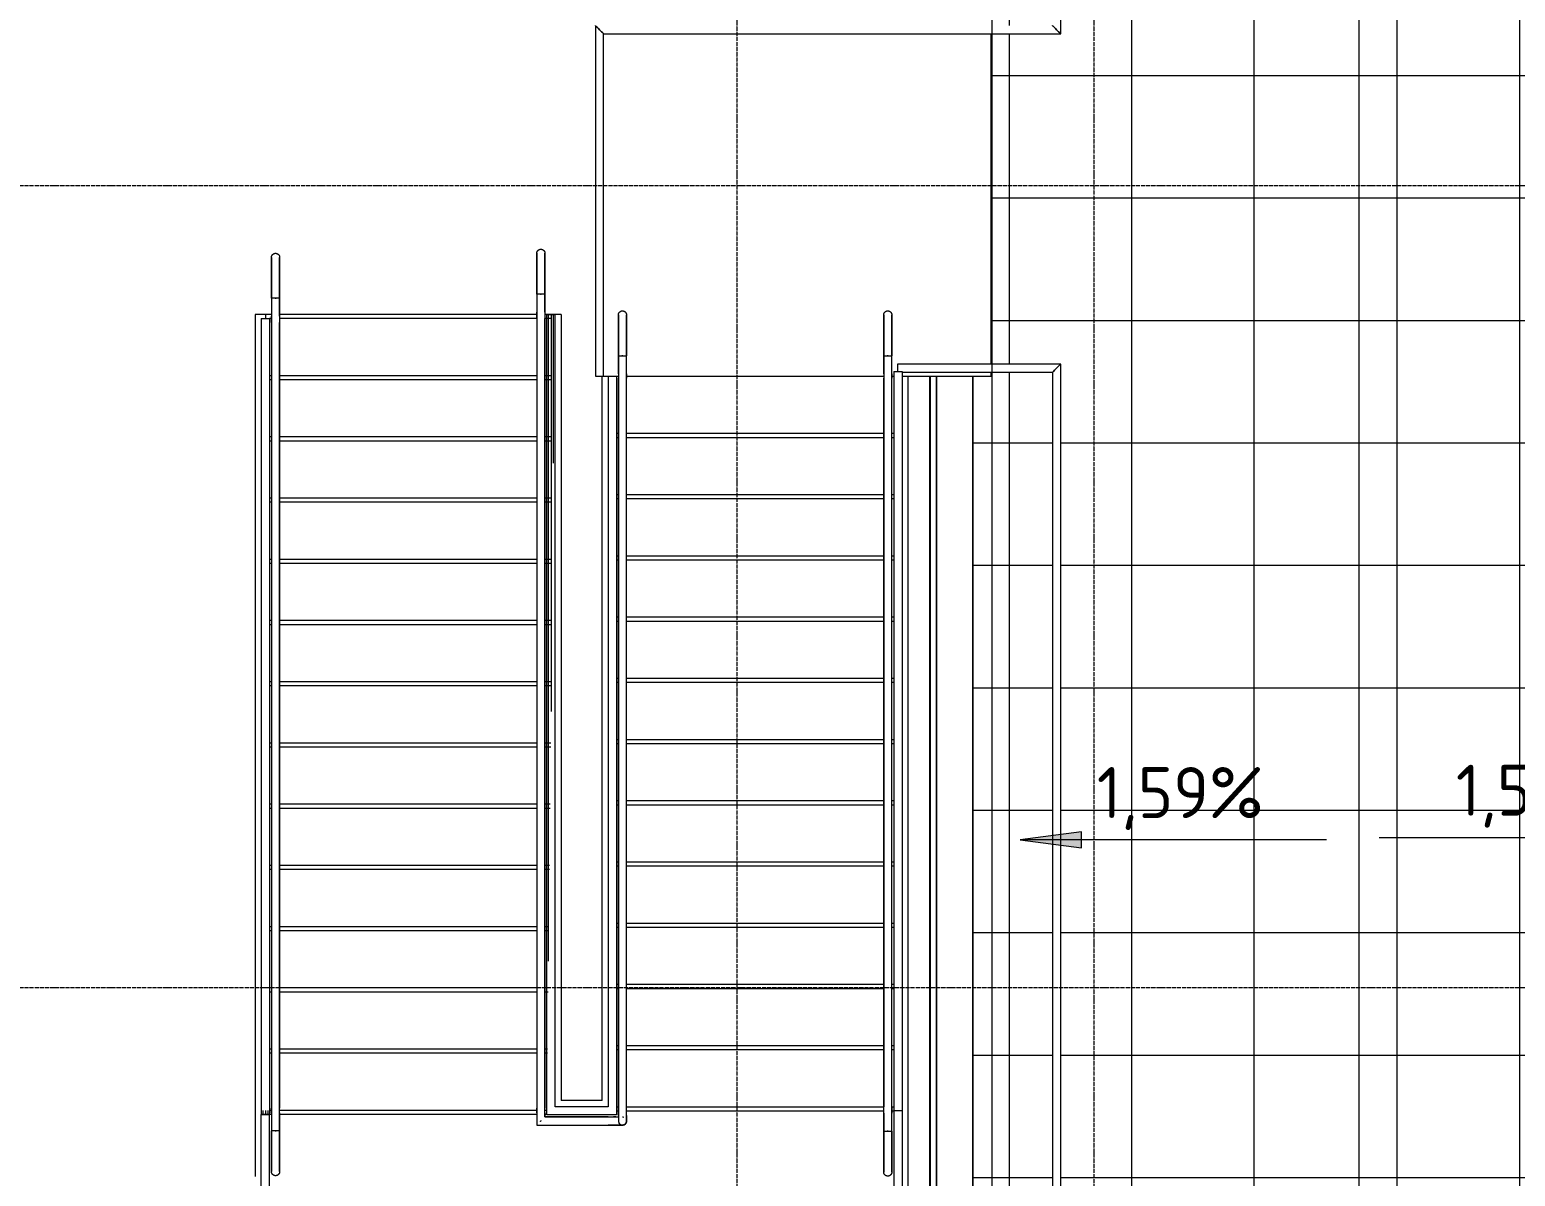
# Model space of a CAD drawing. Header units: millimetres. Extents: x -695119 to 412940, y -249585 to 622758.
# Drawn here: x 85166 to 92446, y 534374 to 539993 of the extents above; entities that cross this region are included whole.
import ezdxf

# ---------------------------------------------------------------- set-up
doc = ezdxf.new("R2010")
doc.units = ezdxf.units.MM
doc.linetypes.add('ADSK_Линия сетки', pattern=[25, 20, -2.5, 0, -2.5])
for name, color, linetype, lineweight in [('Балясины', 7, 'Continuous', 9), ('Желоба', 8, 'Continuous', 9), ('Крыши', 7, 'Continuous', 9), ('Лестницы', 8, 'Continuous', 9), ('Ограждение', 8, 'Continuous', 9), ('Оси', 252, 'Continuous', 9), ('Перекрытия', 7, 'Continuous', 18), ('Поручни', 8, 'Continuous', 9), ('Тонкие линии', 7, 'Continuous', 18), ('Уклоны в точках', 7, 'Continuous', 9), ('Штриховка поверхностей', 7, 'Continuous', 9)]:
    doc.layers.add(name, color=color, linetype=linetype, lineweight=lineweight)
doc.layers.add('Стены', color=194, linetype='Continuous')
doc.styles.add('GOST Common_1', font='', dxfattribs={"height": 250})
doc.styles.get('GOST Common_1').set_extended_font_data('GOST type B')

# ---------------------------------------------------------------- blocks, each defined once
blk = doc.blocks.new('Ограждение - Ограждение-3902016-План 2 этажа смеж')
at = {"layer": 'Поручни'}
for p, q in [((-4916.2, -1490.7), (-4876.2, -1490.7)), ((-4916.2, -2892.8), (-4916.2, -1490.7)), ((-4876.2, -2852.8), (-4876.2, -1490.7)), ((-1816.2, -1472.8), (-1816.2, -2852.8)), ((-1776.2, -1472.8), (-1776.2, -2892.8)), ((-1776.2, -2892.8), (-4916.2, -2892.8)), ((-1816.2, -2852.8), (-4876.2, -2852.8))]:
    blk.add_line(p, q, dxfattribs=at)
blk = doc.blocks.new('Ограждение - Ограждение-3902023-План 2 этажа смеж')
at = {"layer": 'Поручни'}
for p, q in [((-3516.2, 2429.3), (-3476.2, 2429.3)), ((-3516.2, -1470.7), (-3516.2, 2429.3)), ((-3508.7, 2429.3), (-3483.7, 2429.3)), ((-3508.7, -739.5), (-3508.7, 2429.3)), ((-3483.7, 1701.4), (-3483.7, 2429.3)), ((-3476.2, -1452.8), (-3476.2, 2429.3)), ((-3216.2, 2127.2), (-3176.2, 2127.2)), ((-3216.2, 2127.2), (-3216.2, -1452.8)), ((-3176.2, 2127.2), (-3176.2, -1492.8)), ((-3216.2, -1452.8), (-3476.2, -1452.8)), ((-3516.2, -1492.8), (-3516.2, -1470.7)), ((-3176.2, -1492.8), (-3516.2, -1492.8))]:
    blk.add_line(p, q, dxfattribs=at)
blk = doc.blocks.new('Тип верхнего поручня - Верхний поручень_Внутренний_-3902029-План 2 этажа смеж')
at = {"layer": 'Ограждение'}
for p, q in [((-3566.2, 2529.3), (-3566.2, 2441.1)), ((-3543.8, 2529.3), (-3548.5, 2529.3)), ((-3526.2, 2441.1), (-3526.2, 2529.3)), ((-3566.2, 2409.8), (-3566.2, -1469.1)), ((-3526.2, -1469.1), (-3526.2, 2409.8)), ((-3166.2, 2227.2), (-3166.2, 2139)), ((-3143.8, 2227.2), (-3148.5, 2227.2)), ((-3126.2, 2139), (-3126.2, 2227.2)), ((-3166.2, 2125.6), (-3166.2, -1506.2)), ((-3126.2, -1506.2), (-3126.2, 2125.6)), ((-3566.2, -1482.5), (-3566.2, -1542.8)), ((-3526.2, -1502.8), (-3526.2, -1482.5)), ((-3216.2, -1502.8), (-3526.2, -1502.8)), ((-3566.2, -1542.8), (-3216.2, -1542.8))]:
    blk.add_line(p, q, dxfattribs=at)
at = {"layer": 'Ограждение', "flags": 128}
for points in [[(-3566.2, 2409.8), (-3566.2, 2412.3), (-3566.2, 2414.9), (-3566.2, 2417.5), (-3566.2, 2420.1), (-3566.2, 2422.8), (-3566.2, 2425.6), (-3566.2, 2428.3), (-3566.2, 2431.1), (-3566.2, 2433.8), (-3566.2, 2436.6), (-3566.2, 2439.4), (-3566.2, 2441.1)], [(-3526.2, 2441.1), (-3526.2, 2438.3), (-3526.2, 2435.5), (-3526.2, 2432.7), (-3526.2, 2429.9), (-3526.2, 2427.2), (-3526.2, 2424.4), (-3526.2, 2421.7), (-3526.2, 2419.1), (-3526.2, 2416.4), (-3526.2, 2413.8), (-3526.2, 2411.3), (-3526.2, 2409.8)], [(-3166.2, 2139), (-3166.2, 2137.8), (-3166.2, 2136.6), (-3166.2, 2135.4), (-3166.2, 2134.2), (-3166.2, 2133), (-3166.2, 2131.9), (-3166.2, 2130.7), (-3166.2, 2129.6), (-3166.2, 2128.4), (-3166.2, 2127.3), (-3166.2, 2126.2), (-3166.2, 2125.6)], [(-3126.2, 2125.6), (-3126.2, 2126.7), (-3126.2, 2127.8), (-3126.2, 2128.9), (-3126.2, 2130), (-3126.2, 2131.2), (-3126.2, 2132.3), (-3126.2, 2133.5), (-3126.2, 2134.7), (-3126.2, 2135.9), (-3126.2, 2137.1), (-3126.2, 2138.3), (-3126.2, 2139)], [(-3566.2, -1469.1), (-3566.2, -1470.2), (-3566.2, -1471.3), (-3566.2, -1472.4), (-3566.2, -1473.6), (-3566.2, -1474.7), (-3566.2, -1475.9), (-3566.2, -1477.1), (-3566.2, -1478.2), (-3566.2, -1479.4), (-3566.2, -1480.6), (-3566.2, -1481.8), (-3566.2, -1482.5)], [(-3526.2, -1482.5), (-3526.2, -1481.3), (-3526.2, -1480.1), (-3526.2, -1478.9), (-3526.2, -1477.8), (-3526.2, -1476.6), (-3526.2, -1475.4), (-3526.2, -1474.2), (-3526.2, -1473.1), (-3526.2, -1472), (-3526.2, -1470.8), (-3526.2, -1469.8), (-3526.2, -1469.1)], [(-3216.2, -1502.8), (-3213.4, -1502.8), (-3210.6, -1502.8), (-3207.8, -1502.8), (-3205, -1502.8), (-3202.3, -1502.8), (-3199.5, -1502.8), (-3196.8, -1502.8), (-3194.1, -1502.8), (-3191.5, -1502.8), (-3188.9, -1502.8), (-3186.3, -1502.8), (-3183.8, -1502.8), (-3181.4, -1502.8), (-3179, -1502.8), (-3176.6, -1502.8), (-3174.4, -1502.8), (-3172.1, -1502.8), (-3170, -1502.8), (-3167.9, -1502.8), (-3166.2, -1502.8)], [(-3166.2, -1506.2), (-3166.2, -1507.3), (-3166.2, -1508.3), (-3166.2, -1509.3), (-3166.2, -1510.3), (-3166.2, -1511.3), (-3166.2, -1512.2), (-3166.2, -1513.1), (-3166.2, -1514), (-3166.2, -1514.8), (-3166.2, -1515.6), (-3166.2, -1516.4), (-3166.2, -1517.1), (-3166.2, -1517.8), (-3166.2, -1518.4), (-3166.2, -1519), (-3166.2, -1519.6), (-3166.2, -1520.1), (-3166.2, -1520.6), (-3166.2, -1521), (-3166.2, -1521.4), (-3166.2, -1521.7), (-3166.2, -1522), (-3166.2, -1522.3), (-3166.2, -1522.5), (-3166.2, -1522.6), (-3166.2, -1522.7), (-3166.2, -1522.8), (-3166.2, -1522.8)], [(-3146.5, -1502.8), (-3146.3, -1502.8), (-3146.2, -1502.8)], [(-3126.5, -1519.4), (-3126.3, -1520.2), (-3126.2, -1521), (-3126.2, -1521.8), (-3126.2, -1522.6), (-3126.2, -1523.4), (-3126.2, -1524.2), (-3126.3, -1525), (-3126.4, -1525.8), (-3126.5, -1526.6), (-3126.7, -1527.4), (-3126.9, -1528.1), (-3127.1, -1528.9), (-3127.4, -1529.7), (-3127.7, -1530.4), (-3128, -1531.1), (-3128.3, -1531.9), (-3128.7, -1532.6), (-3129.1, -1533.3), (-3129.5, -1533.9), (-3130, -1534.6), (-3130.5, -1535.2), (-3131, -1535.8), (-3131.5, -1536.4), (-3132.1, -1537), (-3132.7, -1537.6), (-3133.3, -1538.1), (-3133.9, -1538.6), (-3134.5, -1539.1), (-3135.2, -1539.5), (-3135.9, -1540), (-3136.5, -1540.4), (-3137.3, -1540.7), (-3138, -1541.1), (-3138.7, -1541.4), (-3139.5, -1541.7), (-3140.2, -1541.9), (-3141, -1542.1), (-3141.8, -1542.3), (-3142.5, -1542.5), (-3143.3, -1542.6), (-3144.1, -1542.7), (-3144.9, -1542.8), (-3145.7, -1542.8), (-3146.1, -1542.8)], [(-3145.4, -1502.8), (-3144.6, -1502.9), (-3143.8, -1503), (-3143, -1503.1), (-3142.2, -1503.2), (-3141.4, -1503.4), (-3140.6, -1503.6)], [(-3126.2, -1522.8), (-3126.2, -1522.8), (-3126.2, -1522.7), (-3126.2, -1522.6), (-3126.2, -1522.4), (-3126.2, -1522.2), (-3126.2, -1522), (-3126.2, -1521.6), (-3126.2, -1521.3), (-3126.2, -1520.9), (-3126.2, -1520.4), (-3126.2, -1520), (-3126.2, -1519.4), (-3126.2, -1518.8), (-3126.2, -1518.2), (-3126.2, -1517.6), (-3126.2, -1516.9), (-3126.2, -1516.1), (-3126.2, -1515.4), (-3126.2, -1514.6), (-3126.2, -1513.7), (-3126.2, -1512.8), (-3126.2, -1511.9), (-3126.2, -1511), (-3126.2, -1510), (-3126.2, -1509), (-3126.2, -1508), (-3126.2, -1507), (-3126.2, -1506.2)], [(-3146.2, -1542.8), (-3146.2, -1542.8), (-3146.4, -1542.8), (-3146.7, -1542.8), (-3147.1, -1542.8), (-3147.6, -1542.8), (-3148.2, -1542.8), (-3148.9, -1542.8), (-3149.7, -1542.8), (-3150.6, -1542.8), (-3151.7, -1542.8), (-3152.8, -1542.8), (-3154.1, -1542.8), (-3155.4, -1542.8), (-3156.9, -1542.8), (-3158.4, -1542.8), (-3160, -1542.8), (-3161.7, -1542.8), (-3163.5, -1542.8), (-3165.4, -1542.8), (-3167.4, -1542.8), (-3169.4, -1542.8), (-3171.6, -1542.8), (-3173.8, -1542.8), (-3176, -1542.8), (-3178.3, -1542.8), (-3180.7, -1542.8), (-3183.2, -1542.8), (-3185.7, -1542.8), (-3188.2, -1542.8), (-3190.8, -1542.8), (-3193.4, -1542.8), (-3196.1, -1542.8), (-3198.8, -1542.8), (-3201.5, -1542.8), (-3204.3, -1542.8), (-3207, -1542.8), (-3209.8, -1542.8), (-3212.6, -1542.8), (-3215.4, -1542.8), (-3216.2, -1542.8)]]:
    blk.add_lwpolyline(points, dxfattribs=at)
at = {"layer": 'Ограждение'}
for start, end in [(170.60891, 195), (172.58136, 180), (180, 360), (170, 173.35601), (186.64242, 190), (345, 9.3911), (6.64242, 10), (350, 353.35601), (0, 7.42109), (203.30988, 216.67135), (220.6437, 270), (270, 315), (320.60633, 339.96715)]:
    blk.add_arc((-3146.2, -1522.8), 20, start, end, dxfattribs=at)
blk.add_open_spline([(-3548.5, -1525.1), (-3548.2, -1524.8), (-3547.4, -1524), (-3546.2, -1522.8), (-3544.9, -1521.6), (-3544.2, -1520.8), (-3543.8, -1520.5)], degree=3, knots=[0.46272837, 0.46272837, 0.46272837, 0.46272837, 0.47916667, 0.5, 0.52083333, 0.53727163, 0.53727163, 0.53727163, 0.53727163], dxfattribs=at)
blk = doc.blocks.new('Тип верхнего поручня - D40 шаг 400-977594-План 2 этажа смеж')
at = {"layer": 'Ограждение'}
for p, q in [((0, 2.3), (0, 0)), ((0, 0), (0, -2.3))]:
    blk.add_line(p, q, dxfattribs=at)
at = {"layer": 'Ограждение', "flags": 128}
for points in [[(0, 20), (8, 20), (16, 20), (23.9, 20), (31.9, 20), (39.7, 20), (47.5, 20), (55.3, 20), (62.9, 20), (70.5, 20), (77.9, 20), (85.2, 20), (92.4, 20), (99.4, 20), (106.2, 20), (112.9, 20), (119.4, 20), (125.8, 20), (131.9, 20), (137.8, 20), (143.5, 20), (148.9, 20), (154.1, 20), (159.1, 20), (163.8, 20), (168.3, 20), (172.5, 20), (176.4, 20), (180, 20), (183.4, 20), (186.4, 20), (189.2, 20), (191.6, 20), (193.7, 20), (195.6, 20), (197.1, 20), (198.3, 20), (199.2, 20), (199.7, 20), (200, 20), (200, 20)], [(200, 20), (199.8, 20), (199.4, 20), (198.6, 20), (197.4, 20), (196, 20), (194.3, 20), (192.2, 20), (189.8, 20), (187.2, 20), (184.2, 20), (181, 20), (177.4, 20), (173.6, 20), (169.5, 20), (165.1, 20), (160.4, 20), (155.5, 20), (150.4, 20), (145, 20), (139.3, 20), (133.5, 20), (127.4, 20), (121.2, 20), (114.7, 20), (108.1, 20), (101.2, 20), (94.3, 20), (87.1, 20), (79.9, 20), (72.5, 20), (65, 20), (57.3, 20), (49.6, 20), (41.8, 20), (34, 20), (26.1, 20), (18.1, 20), (10.2, 20), (2.2, 20), (0, 20)], [(200, 20), (200.8, 20), (201.6, 19.9), (202.4, 19.9), (203.2, 19.7), (204, 19.6), (204.8, 19.4), (205.5, 19.2), (206.3, 19), (207, 18.7), (207.8, 18.4), (208.5, 18.1), (209.2, 17.7), (209.9, 17.4), (210.6, 16.9), (211.3, 16.5), (211.9, 16), (212.6, 15.6), (213.2, 15), (213.8, 14.5), (214.3, 13.9), (214.9, 13.3), (215.4, 12.7), (215.9, 12.1), (216.4, 11.5), (216.8, 10.8), (217.2, 10.1), (217.6, 9.4), (218, 8.7), (218.3, 8), (218.6, 7.2), (218.9, 6.5), (219.2, 5.7), (219.4, 5), (219.6, 4.2), (219.7, 3.4), (219.8, 2.6), (219.9, 1.8), (220, 1), (220, 0.2), (220, 0)], [(220, 0), (220, -0.8), (219.9, -1.6), (219.9, -2.4), (219.7, -3.2), (219.6, -4), (219.4, -4.8), (219.2, -5.5), (219, -6.3), (218.7, -7), (218.4, -7.8), (218.1, -8.5), (217.7, -9.2), (217.4, -9.9), (216.9, -10.6), (216.5, -11.3), (216, -11.9), (215.6, -12.6), (215, -13.2), (214.5, -13.8), (213.9, -14.3), (213.3, -14.9), (212.7, -15.4), (212.1, -15.9), (211.5, -16.4), (210.8, -16.8), (210.1, -17.2), (209.4, -17.6), (208.7, -18), (208, -18.3), (207.2, -18.6), (206.5, -18.9), (205.7, -19.2), (205, -19.4), (204.2, -19.6), (203.4, -19.7), (202.6, -19.8), (201.8, -19.9), (201, -20), (200.2, -20), (200, -20)], [(0, -20), (8, -20), (16, -20), (23.9, -20), (31.9, -20), (39.7, -20), (47.5, -20), (55.3, -20), (62.9, -20), (70.5, -20), (77.9, -20), (85.2, -20), (92.4, -20), (99.4, -20), (106.2, -20), (112.9, -20), (119.4, -20), (125.8, -20), (131.9, -20), (137.8, -20), (143.5, -20), (148.9, -20), (154.1, -20), (159.1, -20), (163.8, -20), (168.3, -20), (172.5, -20), (176.4, -20), (180, -20), (183.4, -20), (186.4, -20), (189.2, -20), (191.6, -20), (193.7, -20), (195.6, -20), (197.1, -20), (198.3, -20), (199.2, -20), (199.7, -20), (200, -20), (200, -20)], [(200, -20), (199.8, -20), (199.4, -20), (198.6, -20), (197.4, -20), (196, -20), (194.3, -20), (192.2, -20), (189.8, -20), (187.2, -20), (184.2, -20), (181, -20), (177.4, -20), (173.6, -20), (169.5, -20), (165.1, -20), (160.4, -20), (155.5, -20), (150.4, -20), (145, -20), (139.3, -20), (133.5, -20), (127.4, -20), (121.2, -20), (114.7, -20), (108.1, -20), (101.2, -20), (94.3, -20), (87.1, -20), (79.9, -20), (72.5, -20), (65, -20), (57.3, -20), (49.6, -20), (41.8, -20), (34, -20), (26.1, -20), (18.1, -20), (10.2, -20), (2.2, -20), (0, -20)]]:
    blk.add_lwpolyline(points, dxfattribs=at)
blk = doc.blocks.new('Тип верхнего поручня - Верхний поручень_Внутренний_-V76-План 2 этажа смеж')
at = {"layer": 'Ограждение'}
for p, q in [((-3526.2, 2529.3), (-3566.2, 2529.3)), ((-3566.2, 2529.3), (-3566.2, 2441.1)), ((-3526.2, 2529.3), (-3526.2, 2441.1)), ((-3566.2, 2441.1), (-3566.2, 2418.7)), ((-3566.2, 2418.7), (-3566.2, -1460.2)), ((-3526.2, 2441.1), (-3526.2, 2418.7)), ((-3526.2, 2418.7), (-3526.2, -1460.2)), ((-3166.2, 2227.2), (-3126.2, 2227.2)), ((-3166.2, 2139), (-3166.2, 2227.2)), ((-3126.2, 2139), (-3126.2, 2227.2)), ((-3166.2, 2139), (-3166.2, 2116.6)), ((-3166.2, -1495.2), (-3166.2, 2116.6)), ((-3126.2, 2139), (-3126.2, 2116.6)), ((-3126.2, -1495.2), (-3126.2, 2116.6)), ((-3566.2, -1482.5), (-3566.2, -1460.2)), ((-3566.2, -1482.5), (-3566.2, -1542.8)), ((-3526.2, -1482.5), (-3526.2, -1460.2)), ((-3526.2, -1482.5), (-3526.2, -1502.8)), ((-3526.2, -1502.8), (-3196.2, -1502.8)), ((-3166.2, -1495.2), (-3166.2, -1502.8)), ((-3126.2, -1495.2), (-3126.2, -1522.8)), ((-3566.2, -1542.8), (-3196.2, -1542.8)), ((-3196.2, -1542.8), (-3146.2, -1542.8))]:
    blk.add_line(p, q, dxfattribs=at)
blk = doc.blocks.new('Тип перил - Перила_Внутренний_-3902046-План 2 этажа смеж')
at = {"layer": 'Ограждение'}
for p, q in [((-3178, -1502.8), (-3189.4, -1502.8)), ((-3126.2, -1522.8), (-3126.2, -1506.2)), ((-3196.2, -1542.8), (-3146.2, -1542.8))]:
    blk.add_line(p, q, dxfattribs=at)
at = {"layer": 'Ограждение', "flags": 128}
for points in [[(-3166.2, 2139), (-3166.2, 2137.8), (-3166.2, 2136.6), (-3166.2, 2135.4), (-3166.2, 2134.2), (-3166.2, 2133), (-3166.2, 2131.9)], [(-3166.2, 2129.6), (-3166.2, 2128.4), (-3166.2, 2127.3), (-3166.2, 2126.2), (-3166.2, 2125.6)], [(-3126.2, 2131.2), (-3126.2, 2132.3), (-3126.2, 2133.5), (-3126.2, 2134.7), (-3126.2, 2135.9), (-3126.2, 2137.1), (-3126.2, 2138.3), (-3126.2, 2139)], [(-3126.2, 2125.6), (-3126.2, 2126.7), (-3126.2, 2127.8), (-3126.2, 2128.9), (-3126.2, 2130)], [(-3566.2, -1469.1), (-3566.2, -1470.2), (-3566.2, -1471.3), (-3566.2, -1472.4), (-3566.2, -1473.6)], [(-3566.2, -1474.7), (-3566.2, -1475.9), (-3566.2, -1477.1), (-3566.2, -1478.2), (-3566.2, -1479.4), (-3566.2, -1480.6), (-3566.2, -1481.8), (-3566.2, -1482.5)], [(-3526.2, -1473.1), (-3526.2, -1472), (-3526.2, -1470.8), (-3526.2, -1469.8), (-3526.2, -1469.1)], [(-3526.2, -1482.5), (-3526.2, -1481.3), (-3526.2, -1480.1), (-3526.2, -1478.9), (-3526.2, -1477.8), (-3526.2, -1476.6), (-3526.2, -1475.4)]]:
    blk.add_lwpolyline(points, dxfattribs=at)
blk = doc.blocks.new('Тип перил - Перила_Внутренний_-V77-План 2 этажа смеж')
at = {"layer": 'Ограждение'}
for p, q in [((-3166.2, 2139), (-3166.2, 2125.5)), ((-3126.2, 2139), (-3126.2, 2125.5)), ((-3566.2, -1482.5), (-3566.2, -1469.1)), ((-3526.2, -1482.5), (-3526.2, -1469.1)), ((-3189.4, -1502.8), (-3178, -1502.8)), ((-3126.2, -1522.8), (-3126.2, -1506.2)), ((-3196.2, -1542.8), (-3146.2, -1542.8))]:
    blk.add_line(p, q, dxfattribs=at)
blk = doc.blocks.new('Ограждение - Ограждение-3902064-План 2 этажа смеж')
at = {"layer": 'Поручни'}
for p, q in [((-4916.2, 2409.3), (-4876.2, 2409.3)), ((-4916.2, 2409.3), (-4916.2, -1470.7)), ((-4876.2, 2409.3), (-4876.2, -1470.7)), ((-4916.2, -1470.7), (-4916.2, -1490.7)), ((-4876.2, -1490.7), (-4916.2, -1490.7)), ((-4908.7, -1470.7), (-4908.7, -1490.7)), ((-4883.7, -1470.7), (-4883.7, -1490.7)), ((-4876.2, -1470.7), (-4876.2, -1490.7))]:
    blk.add_line(p, q, dxfattribs=at)
blk = doc.blocks.new('Тип верхнего поручня - Верхний поручень_Внутренний_-3902067-План 2 этажа смеж')
at = {"layer": 'Ограждение'}
for p, q in [((-4866.2, 2509.3), (-4866.2, 2421.1)), ((-4843.8, 2509.3), (-4848.5, 2509.3)), ((-4826.2, 2421.1), (-4826.2, 2509.3)), ((-4866.2, 2389.8), (-4866.2, -1469.1)), ((-4826.2, -1469.1), (-4826.2, 2389.8)), ((-4866.2, -1482.5), (-4866.2, -1570.7)), ((-4826.2, -1570.7), (-4826.2, -1482.5)), ((-4848.5, -1570.7), (-4843.8, -1570.7))]:
    blk.add_line(p, q, dxfattribs=at)
at = {"layer": 'Ограждение', "flags": 128}
for points in [[(-4866.2, 2389.8), (-4866.2, 2392.3), (-4866.2, 2394.9), (-4866.2, 2397.5), (-4866.2, 2400.1), (-4866.2, 2402.8), (-4866.2, 2405.6), (-4866.2, 2408.3), (-4866.2, 2411.1), (-4866.2, 2413.8), (-4866.2, 2416.6), (-4866.2, 2419.4), (-4866.2, 2421.1)], [(-4826.2, 2421.1), (-4826.2, 2418.3), (-4826.2, 2415.5), (-4826.2, 2412.7), (-4826.2, 2409.9), (-4826.2, 2407.2), (-4826.2, 2404.4), (-4826.2, 2401.7), (-4826.2, 2399.1), (-4826.2, 2396.4), (-4826.2, 2393.8), (-4826.2, 2391.3), (-4826.2, 2389.8)], [(-4866.2, -1469.1), (-4866.2, -1470.2), (-4866.2, -1471.3), (-4866.2, -1472.4), (-4866.2, -1473.6), (-4866.2, -1474.7), (-4866.2, -1475.9), (-4866.2, -1477.1), (-4866.2, -1478.2), (-4866.2, -1479.4), (-4866.2, -1480.6), (-4866.2, -1481.8), (-4866.2, -1482.5)], [(-4826.2, -1482.5), (-4826.2, -1481.3), (-4826.2, -1480.1), (-4826.2, -1478.9), (-4826.2, -1477.8), (-4826.2, -1476.6), (-4826.2, -1475.4), (-4826.2, -1474.2), (-4826.2, -1473.1), (-4826.2, -1472), (-4826.2, -1470.8), (-4826.2, -1469.8), (-4826.2, -1469.1)]]:
    blk.add_lwpolyline(points, dxfattribs=at)
blk = doc.blocks.new('Тип верхнего поручня - Верхний поручень_Внутренний_-V78-План 2 этажа смеж')
at = {"layer": 'Ограждение'}
for p, q in [((-4826.2, 2509.3), (-4866.2, 2509.3)), ((-4866.2, 2509.3), (-4866.2, 2421.1)), ((-4826.2, 2509.3), (-4826.2, 2421.1)), ((-4866.2, 2421.1), (-4866.2, 2398.7)), ((-4826.2, 2421.1), (-4826.2, 2398.7)), ((-4866.2, 2398.7), (-4866.2, -1460.2)), ((-4826.2, 2398.7), (-4826.2, -1460.2)), ((-4866.2, -1482.5), (-4866.2, -1460.2)), ((-4866.2, -1482.5), (-4866.2, -1570.7)), ((-4826.2, -1482.5), (-4826.2, -1460.2)), ((-4826.2, -1482.5), (-4826.2, -1570.7)), ((-4826.2, -1570.7), (-4866.2, -1570.7))]:
    blk.add_line(p, q, dxfattribs=at)
blk = doc.blocks.new('Ограждение - Ограждение-3902089-План 2 этажа смеж')
at = {"layer": 'Поручни'}
for p, q in [((-1816.2, 2149.3), (-1776.2, 2149.3)), ((-1816.2, 2149.3), (-1816.2, 2127.2)), ((-1816.2, 2127.2), (-1816.2, -1472.8)), ((-1776.2, 2149.3), (-1776.2, 2127.2)), ((-1776.2, 2127.2), (-1776.2, -1472.8)), ((-1776.2, -1472.8), (-1816.2, -1472.8))]:
    blk.add_line(p, q, dxfattribs=at)
blk = doc.blocks.new('Тип верхнего поручня - Верхний поручень_Внутренний_-3902092-План 2 этажа смеж')
at = {"layer": 'Ограждение'}
for p, q in [((-1866.2, 2227.2), (-1866.2, 2139)), ((-1843.8, 2227.2), (-1848.5, 2227.2)), ((-1826.2, 2139), (-1826.2, 2227.2)), ((-1866.2, 2125.6), (-1866.2, -1453.3)), ((-1826.2, -1453.3), (-1826.2, 2125.6)), ((-1866.2, -1484.6), (-1866.2, -1572.8)), ((-1826.2, -1572.8), (-1826.2, -1484.6)), ((-1848.5, -1572.8), (-1843.8, -1572.8))]:
    blk.add_line(p, q, dxfattribs=at)
at = {"layer": 'Ограждение', "flags": 128}
for points in [[(-1866.2, 2139), (-1866.2, 2137.8), (-1866.2, 2136.6), (-1866.2, 2135.4), (-1866.2, 2134.2), (-1866.2, 2133), (-1866.2, 2131.9), (-1866.2, 2130.7), (-1866.2, 2129.6), (-1866.2, 2128.4), (-1866.2, 2127.3), (-1866.2, 2126.2), (-1866.2, 2125.6)], [(-1826.2, 2125.6), (-1826.2, 2126.7), (-1826.2, 2127.8), (-1826.2, 2128.9), (-1826.2, 2130), (-1826.2, 2131.2), (-1826.2, 2132.3), (-1826.2, 2133.5), (-1826.2, 2134.7), (-1826.2, 2135.9), (-1826.2, 2137.1), (-1826.2, 2138.3), (-1826.2, 2139)], [(-1866.2, -1484.6), (-1866.2, -1481.8), (-1866.2, -1479), (-1866.2, -1476.2), (-1866.2, -1473.5), (-1866.2, -1470.7), (-1866.2, -1468), (-1866.2, -1465.3), (-1866.2, -1462.6), (-1866.2, -1460), (-1866.2, -1457.4), (-1866.2, -1454.8), (-1866.2, -1453.3)], [(-1826.2, -1453.3), (-1826.2, -1455.8), (-1826.2, -1458.4), (-1826.2, -1461), (-1826.2, -1463.7), (-1826.2, -1466.4), (-1826.2, -1469.1), (-1826.2, -1471.8), (-1826.2, -1474.6), (-1826.2, -1477.4), (-1826.2, -1480.2), (-1826.2, -1483), (-1826.2, -1484.6)]]:
    blk.add_lwpolyline(points, dxfattribs=at)
blk = doc.blocks.new('Тип верхнего поручня - Верхний поручень_Внутренний_-V79-План 2 этажа смеж')
at = {"layer": 'Ограждение'}
for p, q in [((-1866.2, 2227.2), (-1826.2, 2227.2)), ((-1866.2, 2139), (-1866.2, 2227.2)), ((-1826.2, 2139), (-1826.2, 2227.2)), ((-1866.2, 2139), (-1866.2, 2116.6)), ((-1866.2, -1462.3), (-1866.2, 2116.6)), ((-1826.2, 2139), (-1826.2, 2116.6)), ((-1826.2, -1462.3), (-1826.2, 2116.6)), ((-1866.2, -1484.6), (-1866.2, -1462.3)), ((-1866.2, -1572.8), (-1866.2, -1484.6)), ((-1826.2, -1484.6), (-1826.2, -1462.3)), ((-1826.2, -1572.8), (-1826.2, -1484.6)), ((-1866.2, -1572.8), (-1826.2, -1572.8))]:
    blk.add_line(p, q, dxfattribs=at)
blk = doc.blocks.new('Тип перил - Перила_Внутренний_-3902102-План 2 этажа смеж')
at = {"layer": 'Ограждение', "flags": 128}
for points in [[(-1866.2, 2139), (-1866.2, 2137.8), (-1866.2, 2136.6), (-1866.2, 2135.4), (-1866.2, 2134.2), (-1866.2, 2133), (-1866.2, 2131.9)], [(-1866.2, 2129.6), (-1866.2, 2128.4), (-1866.2, 2127.3), (-1866.2, 2126.2), (-1866.2, 2125.6)], [(-1826.2, 2131.2), (-1826.2, 2132.3), (-1826.2, 2133.5), (-1826.2, 2134.7), (-1826.2, 2135.9), (-1826.2, 2137.1), (-1826.2, 2138.3), (-1826.2, 2139)], [(-1826.2, 2125.6), (-1826.2, 2126.7), (-1826.2, 2127.8), (-1826.2, 2128.9), (-1826.2, 2130)]]:
    blk.add_lwpolyline(points, dxfattribs=at)
blk = doc.blocks.new('Тип перил - Перила_Внутренний_-V80-План 2 этажа смеж')
at = {"layer": 'Ограждение'}
for p, q in [((-1866.2, 2139), (-1866.2, 2125.5)), ((-1826.2, 2139), (-1826.2, 2125.5))]:
    blk.add_line(p, q, dxfattribs=at)
blk = doc.blocks.new('Ограждение - Ограждение-3902242-План 2 этажа смеж')
at = {"layer": 'Поручни'}
for p, q in [((-998.8, 3804.9), (-998.8, 10958.3)), ((-3278.8, 3844.9), (-3278.8, 2126.9)), ((-3238.8, 2126.9), (-3238.8, 3804.9)), ((-3238.8, 3804.9), (-998.8, 3804.9)), ((-3278.8, 2126.9), (-3238.8, 2126.9))]:
    blk.add_line(p, q, dxfattribs=at)
at = {"layer": 'Поручни', "flags": 128}
for points in [[(-3278.8, 3844.9), (-3278.1, 3844.2), (-3276.1, 3842.2), (-3273, 3839.1), (-3268.8, 3834.9), (-3264, 3830.1), (-3258.8, 3824.9), (-3253.6, 3819.7), (-3248.8, 3814.9), (-3244.7, 3810.8), (-3241.5, 3807.6), (-3239.5, 3805.6), (-3238.8, 3804.9)], [(-3238.8, 3804.9), (-3239.5, 3805.6), (-3241.5, 3807.6), (-3244.7, 3810.8), (-3248.8, 3814.9), (-3253.6, 3819.7), (-3258.8, 3824.9), (-3264, 3830.1), (-3268.8, 3834.9), (-3273, 3839.1), (-3276.1, 3842.2), (-3278.1, 3844.2), (-3278.8, 3844.9)], [(-1038.8, 3844.9), (-1038.1, 3844.2), (-1036.1, 3842.2), (-1033, 3839.1), (-1028.8, 3834.9), (-1024, 3830.1), (-1018.8, 3824.9), (-1013.6, 3819.7), (-1008.8, 3814.9), (-1004.7, 3810.8), (-1001.5, 3807.6), (-999.5, 3805.6), (-998.8, 3804.9)], [(-998.8, 3804.9), (-999.5, 3805.6), (-1001.5, 3807.6), (-1004.7, 3810.8), (-1008.8, 3814.9), (-1013.6, 3819.7), (-1018.8, 3824.9), (-1024, 3830.1), (-1028.8, 3834.9), (-1033, 3839.1), (-1036.1, 3842.2), (-1038.1, 3844.2), (-1038.8, 3844.9)]]:
    blk.add_lwpolyline(points, dxfattribs=at)
blk = doc.blocks.new('Ограждение - Ограждение-3902708-План 2 этажа смеж')
at = {"layer": 'Поручни'}
for p, q in [((-998.8, 2186.4), (-1798.8, 2186.4)), ((-1798.8, 2186.4), (-1798.8, 2149.2)), ((-998.8, -4737.7), (-998.8, 2186.4)), ((-1776.2, 2146.4), (-1038.8, 2146.4)), ((-1038.8, 2146.4), (-1038.8, -4737.7))]:
    blk.add_line(p, q, dxfattribs=at)
at = {"layer": 'Поручни', "flags": 128}
for points in [[(-1038.8, 2146.4), (-1038.1, 2147.1), (-1036.1, 2149.1), (-1033, 2152.3), (-1028.8, 2156.4), (-1024, 2161.2), (-1018.8, 2166.4), (-1013.6, 2171.6), (-1008.8, 2176.4), (-1004.7, 2180.5), (-1001.5, 2183.7), (-999.5, 2185.7), (-998.8, 2186.4)], [(-998.8, 2186.4), (-999.5, 2185.7), (-1001.5, 2183.7), (-1004.7, 2180.5), (-1008.8, 2176.4), (-1013.6, 2171.6), (-1018.8, 2166.4), (-1024, 2161.2), (-1028.8, 2156.4), (-1033, 2152.3), (-1036.1, 2149.1), (-1038.1, 2147.1), (-1038.8, 2146.4)]]:
    blk.add_lwpolyline(points, dxfattribs=at)

msp = doc.modelspace()

# ---------------------------------------------------------------- hatches: boundary and pattern name
at = {"layer": 'Уклоны в точках'}
msp.add_hatch(color=256, dxfattribs=at).paths.add_polyline_path([(90020.501, 536022.941), (90320.501, 535983.445), (90320.501, 536062.437)])
at = {"layer": 'Штриховка поверхностей'}
h = msp.add_hatch(dxfattribs=at)
h.set_pattern_fill('FP_8', color=256, style=0, pattern_type=2)
h.set_pattern_definition([(180, (89610.403, 539278.24), (-2e-15, -20), []), (270, (89610.403, 539278.24), (20, 1e-15), [])])
h.paths.add_polyline_path([(89609.403, 531435.241), (89611.403, 531435.241), (89611.403, 538294.889), (89609.403, 538294.889), (89609.403, 531683.355)])
h.paths.add_polyline_path([(89609.403, 540042.889), (89611.403, 540042.889), (89611.403, 547126.241), (89609.403, 547126.241), (89609.403, 540289.402)])
h = msp.add_hatch(dxfattribs=at)
h.set_pattern_fill('FP_9', color=256, style=0, pattern_type=2)
h.set_pattern_definition([(180, (89788.403, 539278.24), (-2e-15, -20), []), (270, (89788.403, 539278.24), (20, 1e-15), [])])
h.paths.add_polyline_path([(89787.403, 531435.241), (89789.403, 531435.241), (89789.403, 538294.889), (89787.403, 538294.889), (89787.403, 531683.355)])
h.paths.add_polyline_path([(89787.403, 540042.889), (89789.403, 540042.889), (89789.403, 547126.241), (89787.403, 547126.241), (89787.403, 540289.402)])
at = {"layer": 'Штриховка поверхностей', "true_color": 0xcacaca}
h = msp.add_hatch(dxfattribs=at)
h.set_pattern_fill('FP_5', color=9, style=0, pattern_type=2)
h.set_pattern_definition([(270, (91166.96, 536168), (599.925, 4e-14), []), (0, (91166.96, 536168), (0, 600), [])])
h.paths.add_polyline_path([(91681.403, 531430.241), (91681.403, 542371.827), (90951.401, 542371.827), (90951.401, 542971.827), (91131.403, 542971.827), (91131.403, 543431.772), (91568.115, 543635.414), (91615.369, 543829.851), (91681.403, 543688.241), (91681.403, 547126.241), (90681.401, 547126.241), (90681.401, 546518.241), (90631.401, 546518.241), (90631.401, 547126.241), (90218.568, 547126.241), (90217.887, 539972.889), (89878.566, 539972.889), (89878.566, 538354.367), (90218.568, 538353.685), (90218.568, 531435.241), (90232.19, 531435.241), (90232.19, 531430.241), (91218.778, 531430.241)])
h.paths.add_polyline_path([(89829.521, 531435.241), (90178.568, 531435.241), (90178.568, 538314.367), (89878.566, 538314.367), (89878.566, 538294.889), (89789.403, 538294.889), (89789.403, 531435.241)])
h.paths.add_polyline_path([(90178.568, 540012.889), (90178.568, 547126.241), (89789.403, 547126.241), (89789.403, 540042.889), (89878.566, 540042.889), (89878.566, 540012.889)])
h = msp.add_hatch(dxfattribs=at)
h.set_pattern_fill('FP_6', color=9, style=0, pattern_type=2)
h.set_pattern_definition([(90, (91268.03, 536168), (-599.925, 4e-14), []), (180, (91268.03, 536168), (-7e-14, -600), [])])
h.paths.add_polyline_path([(91681.403, 531430.241), (92471.401, 531430.241), (92471.401, 531435.241), (93083.523, 531435.241), (93083.523, 531430.241), (93573.403, 531430.241), (93573.403, 547126.241), (93019.628, 547126.241), (93097.096, 531437.302), (93057.777, 531437.302), (92979.596, 547126.241), (92771.401, 547126.241), (92771.401, 546518.241), (92721.401, 546518.241), (92721.401, 547126.241), (91681.403, 547126.241), (91681.403, 543688.241), (91747.437, 543546.63), (91794.692, 543741.068), (92231.403, 543944.71), (92231.403, 542971.827), (92451.401, 542971.827), (92451.401, 542371.827), (91681.403, 542371.827), (91681.403, 532543.96)])

# ---------------------------------------------------------------- linework, layer by layer
at = {"layer": 'Желоба'}
for p, q in [((89609.403, 538294.889), (89609.403, 531435.241)), ((89611.403, 531435.241), (89611.403, 538294.889)), ((89787.403, 531435.241), (89787.403, 538294.889))]:
    msp.add_line(p, q, dxfattribs=at)
at = {"layer": 'Крыши'}
for p, q in [((91681.403, 531430.241), (91681.403, 542371.827)), ((89789.403, 531435.241), (89789.403, 538294.889))]:
    msp.add_line(p, q, dxfattribs=at)
at = {"layer": 'Лестницы'}
for p, q in [((86321.221, 538597.245), (86271.221, 538597.245)), ((86271.221, 538597.245), (86271.221, 534373.492)), ((86321.221, 538597.245), (86321.221, 538577.245)), ((86351.221, 538597.245), (86321.221, 538597.245)), ((86351.221, 538577.245), (86341.221, 538577.245)), ((87651.221, 538597.245), (86391.221, 538597.245)), ((87651.221, 538577.245), (86391.221, 538577.245)), ((87721.221, 538597.245), (87691.221, 538597.245)), ((87721.221, 538577.245), (87691.221, 538577.245)), ((87771.221, 538597.245), (87721.221, 538597.245)), ((87721.221, 538597.245), (87721.221, 538297.245)), ((87771.221, 538597.245), (87771.221, 534745.158)), ((86351.221, 538297.245), (86341.221, 538297.245)), ((87651.221, 538297.245), (86391.221, 538297.245)), ((87721.221, 538297.245), (87691.221, 538297.245)), ((87721.221, 538297.245), (87721.221, 537997.245)), ((87971.216, 534745.158), (87971.216, 538294.889)), ((88041.216, 538295.158), (88051.595, 538295.158)), ((88090.838, 538295.158), (89351.595, 538295.158)), ((89390.838, 538295.158), (89401.216, 538295.158)), ((89471.216, 534718.912), (89471.216, 538294.889)), ((86351.221, 538277.245), (86341.221, 538277.245)), ((87651.221, 538277.245), (86391.221, 538277.245)), ((87721.221, 538277.245), (87691.221, 538277.245)), ((86351.221, 537997.245), (86341.221, 537997.245)), ((87651.221, 537997.245), (86391.221, 537997.245)), ((87721.221, 537997.245), (87691.221, 537997.245)), ((87721.221, 537997.245), (87721.221, 537697.245)), ((88041.216, 538015.158), (88051.216, 538015.158)), ((88041.216, 537995.158), (88051.216, 537995.158)), ((88091.216, 538015.158), (89351.216, 538015.158)), ((88091.216, 537995.158), (89351.216, 537995.158)), ((89391.216, 538015.158), (89401.216, 538015.158)), ((89391.216, 537995.158), (89401.216, 537995.158)), ((86351.221, 537977.245), (86341.221, 537977.245)), ((87651.221, 537977.245), (86391.221, 537977.245)), ((87721.221, 537977.245), (87691.221, 537977.245)), ((88041.216, 537715.158), (88051.216, 537715.158)), ((88091.216, 537715.158), (89351.216, 537715.158)), ((89391.216, 537715.158), (89401.216, 537715.158)), ((86351.221, 537697.245), (86341.221, 537697.245)), ((86351.221, 537677.245), (86341.221, 537677.245)), ((87651.221, 537697.245), (86391.221, 537697.245)), ((87651.221, 537677.245), (86391.221, 537677.245)), ((87721.221, 537697.245), (87691.221, 537697.245)), ((87721.221, 537677.245), (87691.221, 537677.245)), ((87721.221, 537697.245), (87721.221, 537397.245)), ((88041.216, 537695.158), (88051.216, 537695.158)), ((88091.216, 537695.158), (89351.216, 537695.158)), ((89391.216, 537695.158), (89401.216, 537695.158)), ((88041.216, 537415.158), (88051.216, 537415.158)), ((88091.216, 537415.158), (89351.216, 537415.158)), ((89391.216, 537415.158), (89401.216, 537415.158)), ((86351.221, 537397.245), (86341.221, 537397.245)), ((86351.221, 537377.245), (86341.221, 537377.245)), ((87651.221, 537397.245), (86391.221, 537397.245)), ((87651.221, 537377.245), (86391.221, 537377.245)), ((87721.221, 537397.245), (87691.221, 537397.245)), ((87721.221, 537377.245), (87691.221, 537377.245)), ((87721.221, 537397.245), (87721.221, 537097.245)), ((88041.216, 537395.158), (88051.216, 537395.158)), ((88091.216, 537395.158), (89351.216, 537395.158)), ((89391.216, 537395.158), (89401.216, 537395.158)), ((86351.221, 537097.245), (86341.221, 537097.245)), ((86351.221, 537077.245), (86341.221, 537077.245)), ((87651.221, 537097.245), (86391.221, 537097.245)), ((87651.221, 537077.245), (86391.221, 537077.245)), ((87721.221, 537097.245), (87691.221, 537097.245)), ((87721.221, 537077.245), (87691.221, 537077.245)), ((87721.221, 537097.245), (87721.221, 536797.245)), ((88041.216, 537115.158), (88051.216, 537115.158)), ((88041.216, 537095.158), (88051.216, 537095.158)), ((88091.216, 537115.158), (89351.216, 537115.158)), ((88091.216, 537095.158), (89351.216, 537095.158)), ((89391.216, 537115.158), (89401.216, 537115.158)), ((89391.216, 537095.158), (89401.216, 537095.158)), ((86351.221, 536797.245), (86341.221, 536797.245)), ((86351.221, 536777.245), (86341.221, 536777.245)), ((87651.221, 536797.245), (86391.221, 536797.245)), ((87651.221, 536777.245), (86391.221, 536777.245)), ((87721.221, 536797.245), (87691.221, 536797.245)), ((87721.221, 536777.245), (87691.221, 536777.245)), ((87721.221, 536797.245), (87721.221, 536652.492)), ((88041.216, 536815.158), (88051.216, 536815.158)), ((88041.216, 536795.158), (88051.216, 536795.158)), ((88091.216, 536815.158), (89351.216, 536815.158)), ((88091.216, 536795.158), (89351.216, 536795.158)), ((89391.216, 536815.158), (89401.216, 536815.158)), ((89391.216, 536795.158), (89401.216, 536795.158)), ((86351.221, 536497.245), (86341.221, 536497.245)), ((86351.221, 536477.245), (86341.221, 536477.245)), ((87651.221, 536497.245), (86391.221, 536497.245)), ((87651.221, 536477.245), (86391.221, 536477.245)), ((87719.683, 536497.245), (87691.221, 536497.245)), ((87719.477, 536477.245), (87691.221, 536477.245)), ((88041.216, 536515.158), (88051.216, 536515.158)), ((88041.216, 536495.158), (88051.216, 536495.158)), ((88091.216, 536515.158), (89351.216, 536515.158)), ((88091.216, 536495.158), (89351.216, 536495.158)), ((89391.216, 536515.158), (89401.216, 536515.158)), ((89391.216, 536495.158), (89401.216, 536495.158)), ((86351.221, 536197.245), (86341.221, 536197.245)), ((86351.221, 536177.245), (86341.221, 536177.245)), ((87651.221, 536197.245), (86391.221, 536197.245)), ((87651.221, 536177.245), (86391.221, 536177.245)), ((87716.606, 536197.245), (87691.221, 536197.245)), ((87716.401, 536177.245), (87691.221, 536177.245)), ((88041.216, 536215.158), (88051.216, 536215.158)), ((88041.216, 536195.158), (88051.216, 536195.158)), ((88091.216, 536215.158), (89351.216, 536215.158)), ((88091.216, 536195.158), (89351.216, 536195.158)), ((89391.216, 536215.158), (89401.216, 536215.158)), ((89391.216, 536195.158), (89401.216, 536195.158)), ((86351.221, 535897.245), (86341.221, 535897.245)), ((87651.221, 535897.245), (86391.221, 535897.245)), ((87713.636, 535897.245), (87691.221, 535897.245)), ((88041.216, 535915.158), (88051.216, 535915.158)), ((88041.216, 535895.158), (88051.216, 535895.158)), ((88091.216, 535915.158), (89351.216, 535915.158)), ((88091.216, 535895.158), (89351.216, 535895.158)), ((89391.216, 535915.158), (89401.216, 535915.158)), ((89391.216, 535895.158), (89401.216, 535895.158)), ((86351.221, 535877.245), (86341.221, 535877.245)), ((87651.221, 535877.245), (86391.221, 535877.245)), ((87713.552, 535877.245), (87691.221, 535877.245)), ((86351.221, 535597.245), (86341.221, 535597.245)), ((87651.221, 535597.245), (86391.221, 535597.245)), ((87710.61, 535597.245), (87691.221, 535597.245)), ((88041.216, 535615.158), (88051.216, 535615.158)), ((88041.216, 535595.158), (88051.216, 535595.158)), ((88091.216, 535615.158), (89351.216, 535615.158)), ((88091.216, 535595.158), (89351.216, 535595.158)), ((89391.216, 535615.158), (89401.216, 535615.158)), ((89391.216, 535595.158), (89401.216, 535595.158)), ((86351.221, 535577.245), (86341.221, 535577.245)), ((87651.221, 535577.245), (86391.221, 535577.245)), ((87710.45, 535577.245), (87691.221, 535577.245)), ((88041.216, 535315.158), (88051.216, 535315.158)), ((88091.216, 535315.158), (89351.216, 535315.158)), ((89391.216, 535315.158), (89401.216, 535315.158)), ((86351.221, 535297.245), (86341.221, 535297.245)), ((86351.221, 535277.245), (86341.221, 535277.245)), ((87651.221, 535297.245), (86391.221, 535297.245)), ((87651.221, 535277.245), (86391.221, 535277.245)), ((87707.375, 535297.245), (87691.221, 535297.245)), ((87707.17, 535277.245), (87691.221, 535277.245)), ((88041.216, 535295.158), (88051.216, 535295.158)), ((88091.216, 535295.158), (89351.216, 535295.158)), ((89391.216, 535295.158), (89401.216, 535295.158)), ((88041.216, 535015.158), (88051.216, 535015.158)), ((88091.216, 535015.158), (89351.216, 535015.158)), ((89391.216, 535015.158), (89401.216, 535015.158)), ((86351.221, 534997.245), (86341.221, 534997.245)), ((86351.221, 534977.245), (86341.221, 534977.245)), ((87651.221, 534997.245), (86391.221, 534997.245)), ((87651.221, 534977.245), (86391.221, 534977.245)), ((87704.298, 534997.245), (87691.221, 534997.245)), ((87704.093, 534977.245), (87691.221, 534977.245)), ((88041.216, 534995.158), (88051.216, 534995.158)), ((88091.216, 534995.158), (89351.216, 534995.158)), ((89391.216, 534995.158), (89401.216, 534995.158)), ((87971.216, 534745.158), (87771.221, 534745.158)), ((89471.216, 533245.158), (89471.216, 534718.912)), ((86321.221, 534697.245), (86321.221, 534677.245)), ((86351.6, 534697.245), (86341.221, 534697.245)), ((86351.221, 534677.245), (86341.221, 534677.245)), ((87651.6, 534697.245), (86390.842, 534697.245)), ((87651.221, 534677.245), (86391.221, 534677.245)), ((87701.945, 534697.245), (87690.842, 534697.245)), ((87701.284, 534677.245), (87691.221, 534677.245)), ((88041.216, 534715.158), (88051.216, 534715.158)), ((88041.216, 534695.158), (88051.216, 534695.158)), ((88091.216, 534715.158), (89351.216, 534715.158)), ((88091.216, 534695.158), (89351.216, 534695.158)), ((89391.216, 534715.158), (89401.216, 534715.158)), ((89391.216, 534695.158), (89401.216, 534695.158))]:
    msp.add_line(p, q, dxfattribs=at)
at = {"layer": 'Оси', "linetype": 'ADSK_Линия сетки'}
for p, q in [((88631.401, 569901.977), (88631.401, 503632.555)), ((90381.401, 569901.977), (90381.401, 503632.555)), ((97660.397, 539228.241), (50771.339, 539228.241)), ((97660.397, 535298.241), (50771.339, 535298.241))]:
    msp.add_line(p, q, dxfattribs=at)
at = {"layer": 'Перекрытия', "color": 49, "true_color": 0x464646}
for p, q in [((89878.566, 538354.367), (89878.566, 539972.889)), ((87978.568, 538294.889), (88001.216, 538294.889)), ((88041.216, 538294.889), (88051.616, 538294.889)), ((88090.817, 538294.889), (89351.616, 538294.889)), ((89390.817, 538294.889), (89401.216, 538294.889)), ((89441.216, 538294.889), (89878.566, 538294.889)), ((89878.566, 538294.889), (89878.566, 538314.367))]:
    msp.add_line(p, q, dxfattribs=at)
at = {"layer": 'Стены'}
msp.add_line((89579.401, 531435.161), (89579.401, 538294.889), dxfattribs=at)
at = {"layer": 'Тонкие линии'}
msp.add_line((89881.401, 547578.241), (89881.401, 532018.241), dxfattribs=at)
at = {"layer": 'Уклоны в точках'}
for p, q in [((90320.501, 536062.437), (90020.501, 536022.941)), ((90320.501, 535983.445), (90320.501, 536062.437)), ((90020.501, 536022.941), (90320.501, 535983.445))]:
    msp.add_line(p, q, dxfattribs=at)
at = {"layer": 'Уклоны в точках', "lineweight": 20}
for p, q in [((91779.959, 536034.377), (93279.959, 536034.377)), ((91520.501, 536022.941), (90020.501, 536022.941))]:
    msp.add_line(p, q, dxfattribs=at)

# ---------------------------------------------------------------- block references
at = {"layer": 'Балясины'}
for name in ['Ограждение - Ограждение-3902242-План 2 этажа смеж', 'Ограждение - Ограждение-3902064-План 2 этажа смеж', 'Ограждение - Ограждение-3902023-План 2 этажа смеж', 'Ограждение - Ограждение-3902089-План 2 этажа смеж', 'Ограждение - Ограждение-3902708-План 2 этажа смеж', 'Ограждение - Ограждение-3902016-План 2 этажа смеж']:
    msp.add_blockref(name, (91217.378, 536167.972), dxfattribs=at)
at = {"layer": 'Ограждение'}
for p, rotation in [((86371.221, 538677.245), 90), ((87671.221, 538697.245), 89.9999999999997), ((88071.216, 538395.158), 89.9999999999997), ((89371.216, 538395.158), 89.9999999999997), ((86371.221, 534597.245), 270), ((89371.216, 534595.158), 269.9999999999997)]:
    msp.add_blockref('Тип верхнего поручня - D40 шаг 400-977594-План 2 этажа смеж', p, dxfattribs=dict(at, rotation=rotation))
for name in ['Тип верхнего поручня - Верхний поручень_Внутренний_-3902067-План 2 этажа смеж', 'Тип верхнего поручня - Верхний поручень_Внутренний_-V78-План 2 этажа смеж', 'Тип верхнего поручня - Верхний поручень_Внутренний_-3902029-План 2 этажа смеж', 'Тип верхнего поручня - Верхний поручень_Внутренний_-V76-План 2 этажа смеж', 'Тип верхнего поручня - Верхний поручень_Внутренний_-3902092-План 2 этажа смеж', 'Тип верхнего поручня - Верхний поручень_Внутренний_-V79-План 2 этажа смеж', 'Тип перил - Перила_Внутренний_-3902046-План 2 этажа смеж', 'Тип перил - Перила_Внутренний_-V77-План 2 этажа смеж', 'Тип перил - Перила_Внутренний_-3902102-План 2 этажа смеж', 'Тип перил - Перила_Внутренний_-V80-План 2 этажа смеж']:
    msp.add_blockref(name, (91217.378, 536167.972), dxfattribs=at)

# ---------------------------------------------------------------- texts
at = {"layer": 'Уклоны в точках', "lineweight": 20, "char_height": 250, "width": 899.08834, "attachment_point": 1, "line_spacing_factor": 1.022761, "style": 'GOST Common_1'}
for insert in [(92155.339, 536391.084), (90395.881, 536379.648)]:
    msp.add_mtext('1,59%', dxfattribs=dict(at, insert=insert))

doc.saveas('drawing.dxf')
